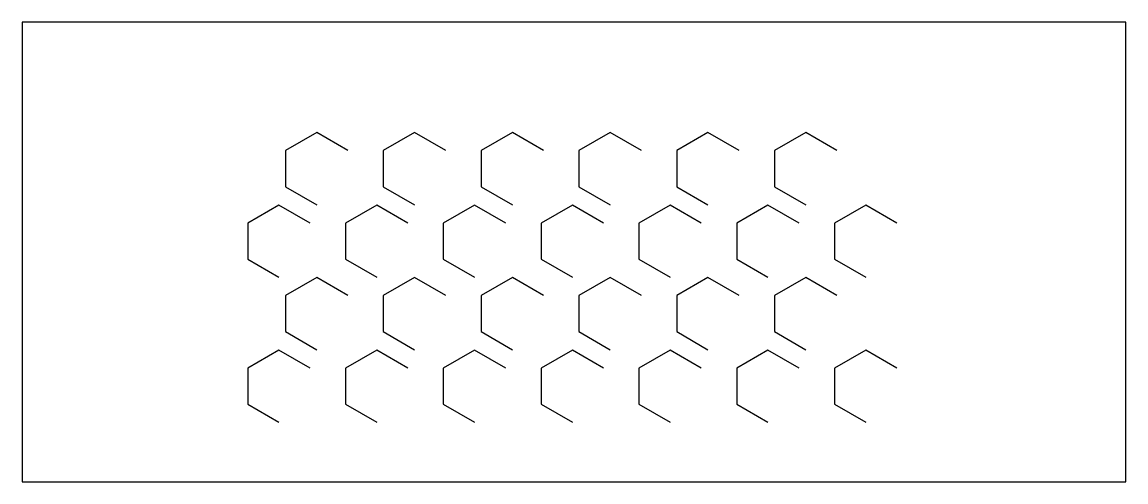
# Model space of a CAD drawing. Header units: millimetres. Extents: x 0 to 120, y 0 to 50.
import ezdxf

# ---------------------------------------------------------------- set-up
doc = ezdxf.new("R2010")
doc.units = ezdxf.units.MM
doc.layers.add('CUT', color=1, linetype='Continuous')

msp = doc.modelspace()

# ---------------------------------------------------------------- linework, layer by layer
at = {"layer": 'CUT'}
msp.add_lwpolyline([(120, 0), (120, 50), (0, 50), (0, 0), (120, 0)], close=True, dxfattribs=at)
for points in [[(35.43, 36.02), (32.04, 37.98), (28.64, 36.02), (28.64, 32.1), (32.04, 30.14)], [(46.06, 36.02), (42.67, 37.98), (39.27, 36.02), (39.27, 32.1), (42.67, 30.14)], [(56.69, 36.02), (53.3, 37.98), (49.91, 36.02), (49.91, 32.1), (53.3, 30.14)], [(67.33, 36.02), (63.93, 37.98), (60.54, 36.02), (60.54, 32.1), (63.93, 30.14)], [(77.96, 36.02), (74.56, 37.98), (71.17, 36.02), (71.17, 32.1), (74.56, 30.14)], [(88.59, 36.02), (85.2, 37.98), (81.8, 36.02), (81.8, 32.1), (85.2, 30.14)], [(31.31, 28.14), (27.92, 30.1), (24.53, 28.14), (24.53, 24.22), (27.92, 22.26)], [(41.95, 28.14), (38.55, 30.1), (35.16, 28.14), (35.16, 24.22), (38.55, 22.26)], [(52.58, 28.14), (49.18, 30.1), (45.79, 28.14), (45.79, 24.22), (49.18, 22.26)], [(63.21, 28.14), (59.82, 30.1), (56.42, 28.14), (56.42, 24.22), (59.82, 22.26)], [(73.84, 28.14), (70.45, 30.1), (67.05, 28.14), (67.05, 24.22), (70.45, 22.26)], [(84.47, 28.14), (81.08, 30.1), (77.69, 28.14), (77.69, 24.22), (81.08, 22.26)], [(95.11, 28.14), (91.71, 30.1), (88.32, 28.14), (88.32, 24.22), (91.71, 22.26)], [(35.43, 20.26), (32.04, 22.22), (28.64, 20.26), (28.64, 16.34), (32.04, 14.38)], [(46.06, 20.26), (42.67, 22.22), (39.27, 20.26), (39.27, 16.34), (42.67, 14.38)], [(56.69, 20.26), (53.3, 22.22), (49.91, 20.26), (49.91, 16.34), (53.3, 14.38)], [(67.33, 20.26), (63.93, 22.22), (60.54, 20.26), (60.54, 16.34), (63.93, 14.38)], [(77.96, 20.26), (74.56, 22.22), (71.17, 20.26), (71.17, 16.34), (74.56, 14.38)], [(88.59, 20.26), (85.2, 22.22), (81.8, 20.26), (81.8, 16.34), (85.2, 14.38)], [(31.31, 12.38), (27.92, 14.34), (24.53, 12.38), (24.53, 8.46), (27.92, 6.5)], [(41.95, 12.38), (38.55, 14.34), (35.16, 12.38), (35.16, 8.46), (38.55, 6.5)], [(52.58, 12.38), (49.18, 14.34), (45.79, 12.38), (45.79, 8.46), (49.18, 6.5)], [(63.21, 12.38), (59.82, 14.34), (56.42, 12.38), (56.42, 8.46), (59.82, 6.5)], [(73.84, 12.38), (70.45, 14.34), (67.05, 12.38), (67.05, 8.46), (70.45, 6.5)], [(84.47, 12.38), (81.08, 14.34), (77.69, 12.38), (77.69, 8.46), (81.08, 6.5)], [(95.11, 12.38), (91.71, 14.34), (88.32, 12.38), (88.32, 8.46), (91.71, 6.5)]]:
    msp.add_lwpolyline(points, dxfattribs=at)

doc.saveas('drawing.dxf')
